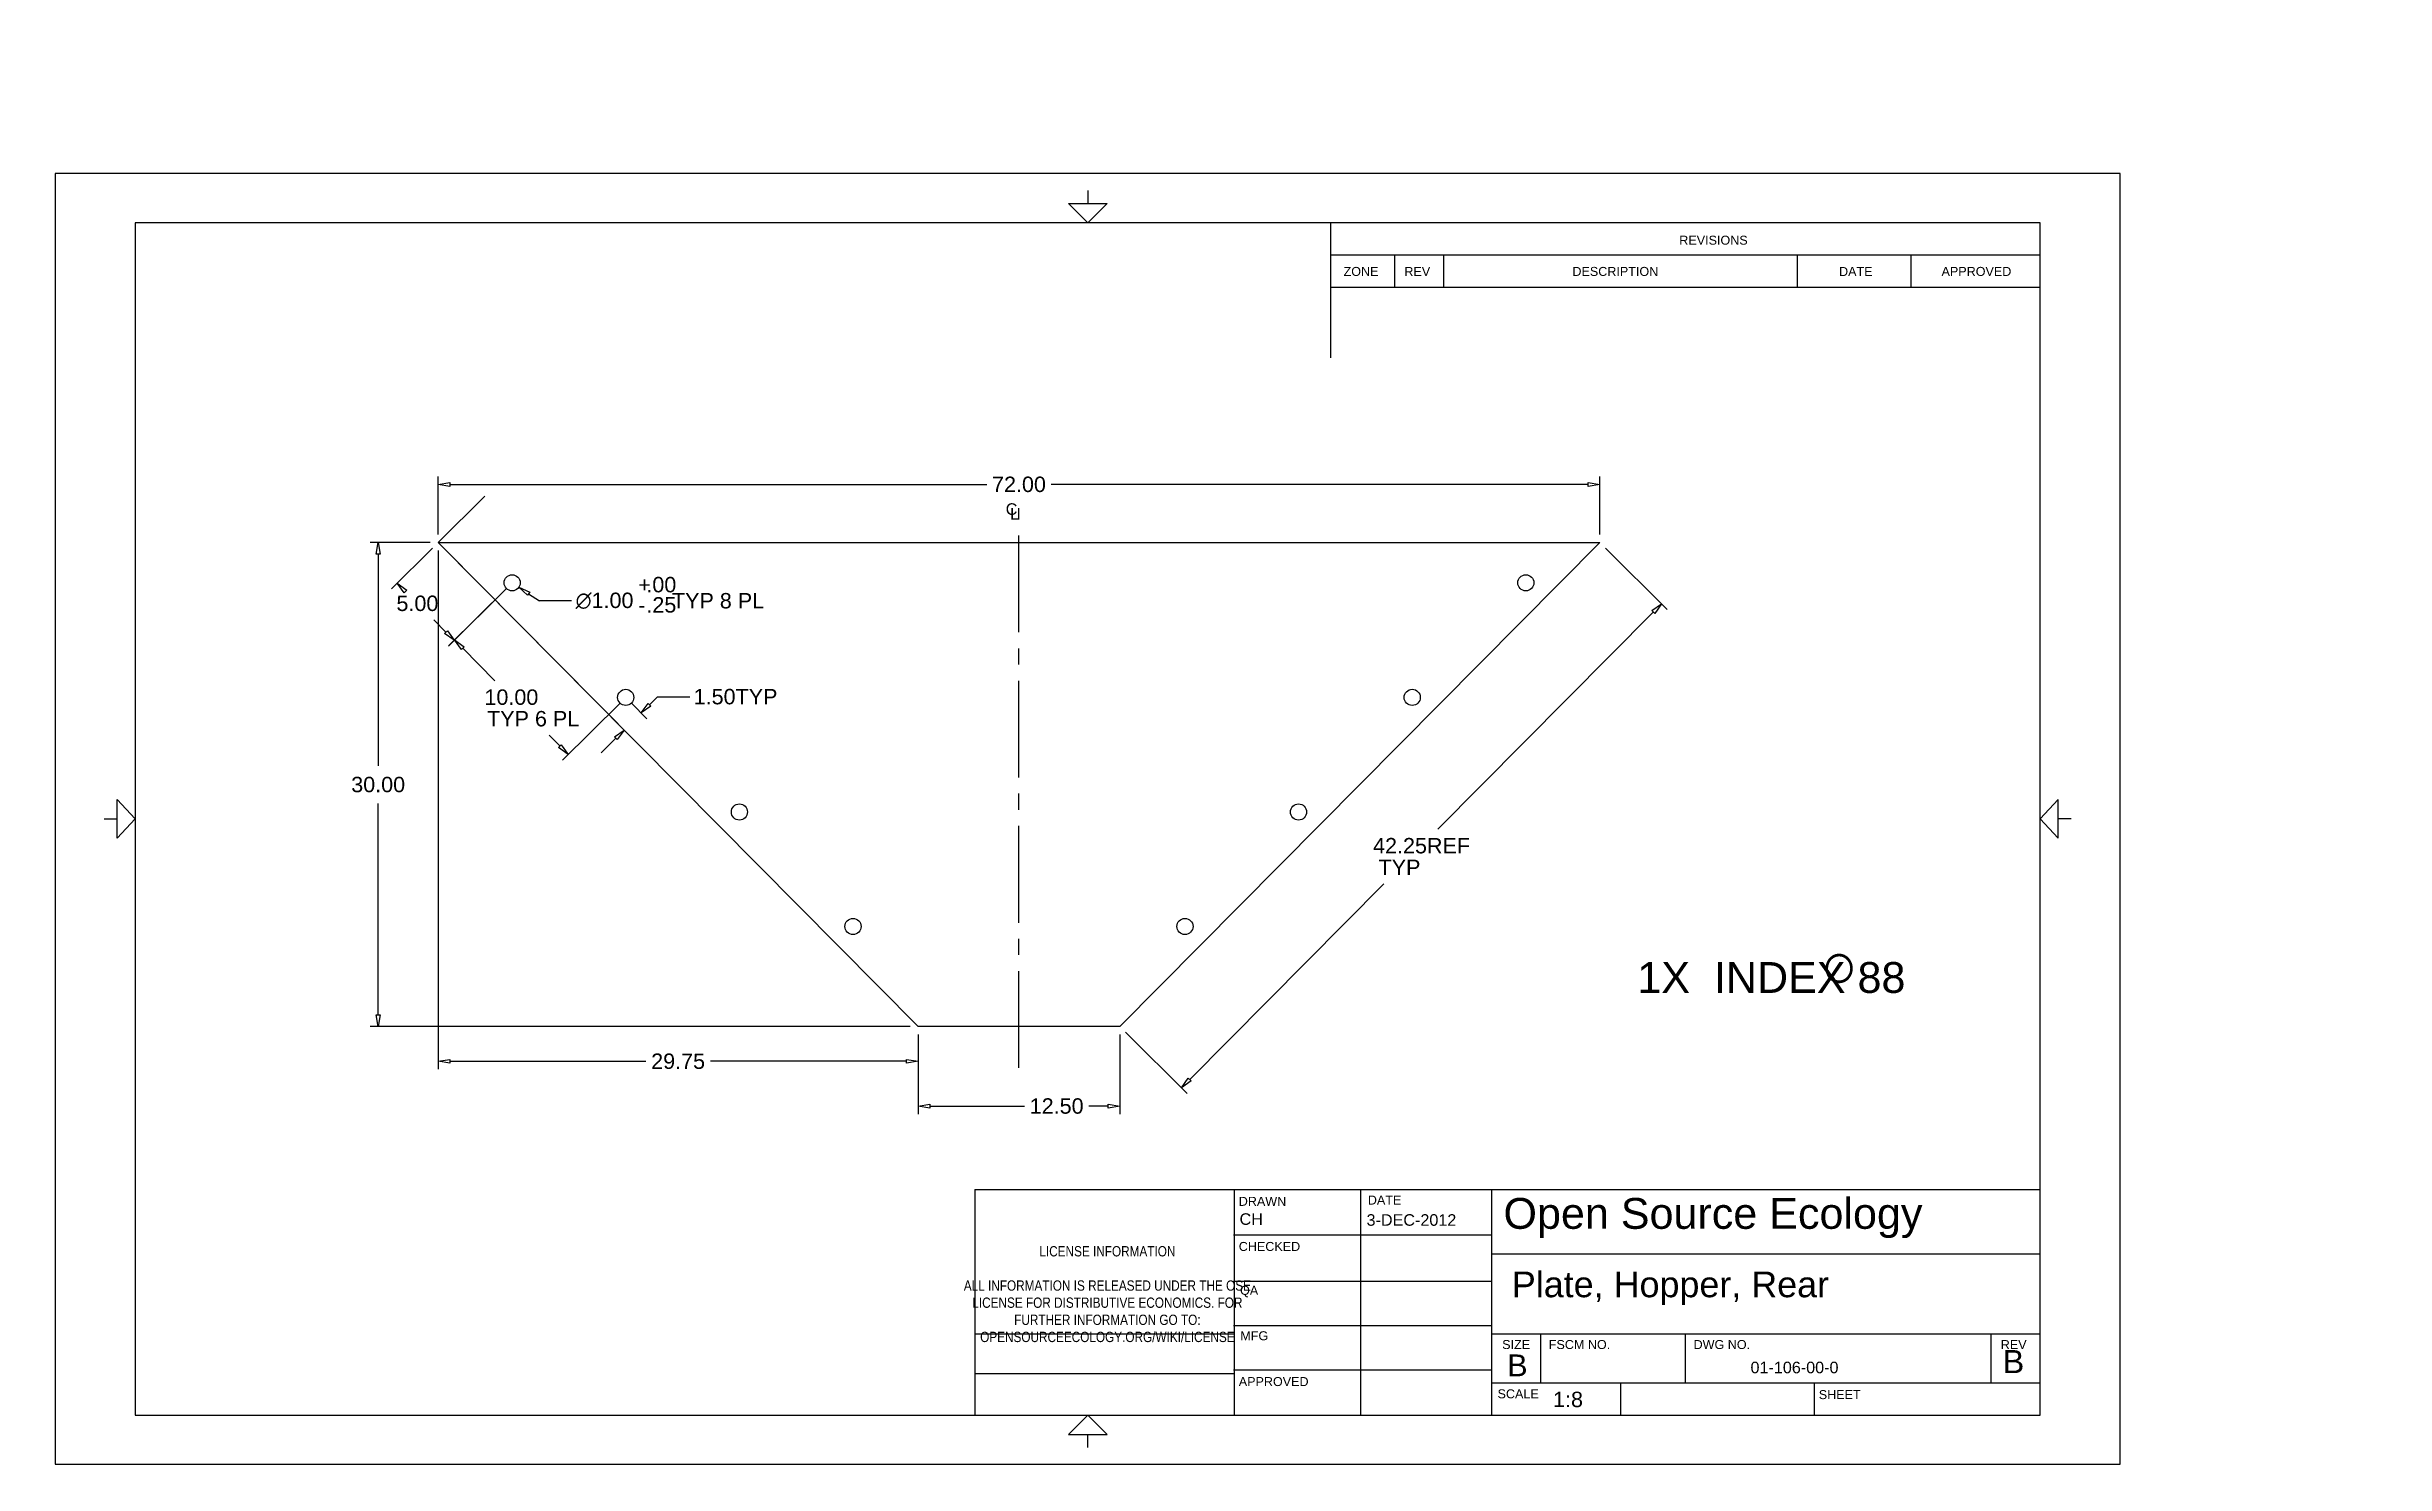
# Model space of a CAD drawing. Extents: x -0.1 to 18.1, y 0 to 11.
import ezdxf

# ---------------------------------------------------------------- set-up
doc = ezdxf.new("R2010")
doc.units = 0
doc.header["$MEASUREMENT"] = 0
doc.linetypes.add('CENTER2', pattern=[1.125, 0.75, -0.125, 0.125, -0.125])
for name, color, linetype in [('CENTER', 204, 'CONTINUOUS'), ('CONTINUOUS', 7, 'CONTINUOUS'), ('DIMENSIONS', 7, 'CONTINUOUS'), ('INVISIBLE', 7, 'CONTINUOUS'), ('VISIBLE', 7, 'CONTINUOUS')]:
    doc.layers.add(name, color=color, linetype=linetype)
doc.styles.get("Standard").update_dxf_attribs({"font": 'txt', "height": 0.125})
doc.dimstyles.get("Standard").update_dxf_attribs({"dimtxt": 0.18, "dimasz": 0.18, "dimexe": 0.18, "dimexo": 0.0625, "dimgap": 0.09, "dimtad": 0, "dimtih": 1, "dimtoh": 1, "dimdec": 4, "dimzin": 0, "dimtxsty": 'STANDARD', "dimcen": 0.09, "dimazin": 3, "dimtfac": 1, "dimtdec": 4, "dimtofl": 0, "dimtmove": 0, "dimatfit": 3, "dimtolj": 1, "dimtzin": 0})

# ---------------------------------------------------------------- blocks, each defined once
blk = doc.blocks.new('D1')
at = {"layer": 'DIMENSIONS'}
for p, q in [((2.967, 7.204), (2.967, 7.654)), ((11.967, 7.204), (11.967, 7.654)), ((3.057, 7.592), (7.217, 7.592)), ((11.877, 7.592), (7.717, 7.592))]:
    blk.add_line(p, q, dxfattribs=at)
for points in [[(2.967, 7.592), (3.057, 7.607), (3.057, 7.577), (2.967, 7.592)], [(11.967, 7.592), (11.877, 7.577), (11.877, 7.607), (11.967, 7.592)]]:
    blk.add_lwpolyline(points, dxfattribs=at)
at = {"layer": 'DIMENSIONS', "insert": (7.467, 7.592), "char_height": 0.11944, "attachment_point": 5}
for s in ['{\\fArial|b0|i0|c0|p0;72.00}{\\fMS Shell Dlg|b0|i0|c0|p0;\\H0.7083333x;}', '{\\fArial|b0|i0|c0|p0;}', '{\\fArial|b0|i0|c0|p0;}']:
    blk.add_mtext(s, dxfattribs=at)
blk = doc.blocks.new('D2')
at = {"layer": 'DIMENSIONS'}
for p, q in [((2.967, 7.079), (2.967, 3.06)), ((6.686, 3.329), (6.686, 3.06)), ((3.057, 3.122), (4.576, 3.122)), ((6.596, 3.122), (5.076, 3.122))]:
    blk.add_line(p, q, dxfattribs=at)
for points in [[(2.967, 3.122), (3.057, 3.137), (3.057, 3.107), (2.967, 3.122)], [(6.686, 3.122), (6.596, 3.107), (6.596, 3.137), (6.686, 3.122)]]:
    blk.add_lwpolyline(points, dxfattribs=at)
at = {"layer": 'DIMENSIONS', "insert": (4.826, 3.122), "char_height": 0.11944, "attachment_point": 5}
for s in ['{\\fArial|b0|i0|c0|p0;29.75}{\\fMS Shell Dlg|b0|i0|c0|p0;\\H0.7083333x;}', '{\\fArial|b0|i0|c0|p0;}', '{\\fArial|b0|i0|c0|p0;}']:
    blk.add_mtext(s, dxfattribs=at)
blk = doc.blocks.new('D3')
at = {"layer": 'DIMENSIONS'}
for p, q in [((6.686, 3.329), (6.686, 2.712)), ((8.248, 3.329), (8.248, 2.712)), ((6.776, 2.775), (7.509, 2.775)), ((8.158, 2.775), (8.009, 2.775))]:
    blk.add_line(p, q, dxfattribs=at)
for points in [[(6.686, 2.775), (6.776, 2.79), (6.776, 2.76), (6.686, 2.775)], [(8.248, 2.775), (8.158, 2.76), (8.158, 2.79), (8.248, 2.775)]]:
    blk.add_lwpolyline(points, dxfattribs=at)
at = {"layer": 'DIMENSIONS', "insert": (7.759, 2.775), "char_height": 0.11944, "attachment_point": 5}
for s in ['{\\fArial|b0|i0|c0|p0;12.50}{\\fMS Shell Dlg|b0|i0|c0|p0;\\H0.7083333x;}', '{\\fArial|b0|i0|c0|p0;}', '{\\fArial|b0|i0|c0|p0;}']:
    blk.add_mtext(s, dxfattribs=at)
blk = doc.blocks.new('D4')
at = {"layer": 'DIMENSIONS'}
for p, q in [((2.904, 7.141), (2.439, 7.141)), ((2.502, 7.051), (2.502, 5.412)), ((2.502, 3.481), (2.502, 5.12)), ((6.623, 3.391), (2.439, 3.391))]:
    blk.add_line(p, q, dxfattribs=at)
for points in [[(2.502, 7.141), (2.517, 7.051), (2.487, 7.051), (2.502, 7.141)], [(2.502, 3.391), (2.487, 3.481), (2.517, 3.481), (2.502, 3.391)]]:
    blk.add_lwpolyline(points, dxfattribs=at)
at = {"layer": 'DIMENSIONS', "insert": (2.502, 5.266), "char_height": 0.11944, "attachment_point": 5}
for s in ['{\\fArial|b0|i0|c0|p0;30.00}{\\fMS Shell Dlg|b0|i0|c0|p0;\\H0.7083333x;}', '{\\fArial|b0|i0|c0|p0;}', '{\\fArial|b0|i0|c0|p0;}']:
    blk.add_mtext(s, dxfattribs=at)
blk = doc.blocks.new('D5')
at = {"layer": 'DIMENSIONS'}
for p, q in [((12.011, 7.097), (12.49, 6.623)), ((12.382, 6.603), (10.713, 4.92)), ((8.79, 2.981), (10.294, 4.498)), ((8.293, 3.347), (8.771, 2.873))]:
    blk.add_line(p, q, dxfattribs=at)
for points in [[(12.445, 6.667), (12.393, 6.593), (12.371, 6.614), (12.445, 6.667)], [(8.726, 2.917), (8.779, 2.991), (8.801, 2.97), (8.726, 2.917)]]:
    blk.add_lwpolyline(points, dxfattribs=at)
at = {"layer": 'DIMENSIONS', "char_height": 0.11944}
for s, insert, attachment_point in [('{\\fArial|b0|i0|c0|p0;42.25}{\\fArial|b0|i0|c0|p0;REF}{\\fMS Shell Dlg|b0|i0|c0|p0;\\H0.7083333x;}', (10.586, 4.792), 5), ('{\\fArial|b0|i0|c0|p0;}', (10.586, 4.792), 5), ('{\\fArial|b0|i0|c0|p0;TYP}{\\fArial|b0|i0|c0|p0;}', (10.253, 4.625), 4)]:
    blk.add_mtext(s, dxfattribs=dict(at, insert=insert, attachment_point=attachment_point))
blk = doc.blocks.new('D6')
at = {"layer": 'DIMENSIONS'}
for p, q in [((3.496, 6.786), (3.05, 6.343)), ((3.157, 6.323), (3.407, 6.071)), ((4.376, 5.898), (3.93, 5.455)), ((3.911, 5.563), (3.826, 5.649))]:
    blk.add_line(p, q, dxfattribs=at)
for points in [[(3.094, 6.387), (3.168, 6.334), (3.147, 6.312), (3.094, 6.387)], [(3.974, 5.499), (3.9, 5.553), (3.921, 5.574), (3.974, 5.499)]]:
    blk.add_lwpolyline(points, dxfattribs=at)
at = {"layer": 'DIMENSIONS', "char_height": 0.11944}
for s, insert, attachment_point in [('{\\fArial|b0|i0|c0|p0;10.00}{\\fMS Shell Dlg|b0|i0|c0|p0;\\H0.7083333x;}', (3.534, 5.943), 5), ('{\\fArial|b0|i0|c0|p0;TYP 6 PL}{\\fArial|b0|i0|c0|p0;}', (3.346, 5.776), 4), ('{\\fArial|b0|i0|c0|p0;}', (3.534, 5.943), 5)]:
    blk.add_mtext(s, dxfattribs=dict(at, insert=insert, attachment_point=attachment_point))
blk = doc.blocks.new('D7')
at = {"layer": 'DIMENSIONS'}
for p, q in [((2.923, 7.097), (2.606, 6.783)), ((2.714, 6.763), (2.714, 6.763)), ((3.496, 6.786), (3.046, 6.339)), ((3.027, 6.447), (2.933, 6.543))]:
    blk.add_line(p, q, dxfattribs=at)
for points in [[(2.65, 6.827), (2.724, 6.774), (2.703, 6.753), (2.65, 6.827)], [(3.09, 6.384), (3.016, 6.437), (3.038, 6.458), (3.09, 6.384)]]:
    blk.add_lwpolyline(points, dxfattribs=at)
at = {"layer": 'DIMENSIONS', "insert": (2.806, 6.67), "char_height": 0.11944, "attachment_point": 5}
for s in ['{\\fArial|b0|i0|c0|p0;5.00}{\\fMS Shell Dlg|b0|i0|c0|p0;\\H0.7083333x;}', '{\\fArial|b0|i0|c0|p0;}', '{\\fArial|b0|i0|c0|p0;}']:
    blk.add_mtext(s, dxfattribs=at)
blk = doc.blocks.new('D8')
at = {"layer": 'DIMENSIONS'}
for p in [(3.667, 6.745), (4.001, 6.69)]:
    blk.add_line(p, (3.751, 6.69), dxfattribs=at)
blk.add_lwpolyline([(3.592, 6.795), (3.676, 6.758), (3.659, 6.733), (3.592, 6.795)], dxfattribs=at)
at = {"layer": 'DIMENSIONS', "char_height": 0.11944}
for s, insert, attachment_point in [('{\\fAlibre Symbols|b0|i0|c0|p0;n}{\\fArial|b0|i0|c0|p0;1.00}{\\fMS Shell Dlg|b0|i0|c0|p0;\\H0.7083333x;}', (4.48, 6.69), 6), ('{\\fArial|b0|i0|c0|p0;+}{\\fArial|b0|i0|c0|p0;\\H0.75x;}', (4.517, 6.815), 4), ('{\\fArial|b0|i0|c0|p0;.00}{\\fArial|b0|i0|c0|p0;\\H0.75x;}', (4.58, 6.815), 4), ('{\\fArial|b0|i0|c0|p0;.25}{\\fArial|b0|i0|c0|p0;\\H0.75x;}', (4.58, 6.658), 4), ('{\\fArial|b0|i0|c0|p0; TYP 8 PL}{\\fMS Shell Dlg|b0|i0|c0|p0;\\H0.7083333x;}', (4.732, 6.69), 4), ('{\\fArial|b0|i0|c0|p0;}', (4.33, 6.69), 5), ('{\\fArial|b0|i0|c0|p0;}', (4.33, 6.69), 5), ('{\\fArial|b0|i0|c0|p0;-}{\\fArial|b0|i0|c0|p0;\\H0.75x;}', (4.517, 6.658), 4)]:
    blk.add_mtext(s, dxfattribs=dict(at, insert=insert, attachment_point=attachment_point))
blk = doc.blocks.new('D9')
at = {"layer": 'DIMENSIONS'}
for p, q in [((3.011, 7.097), (4.451, 5.645)), ((4.464, 5.898), (4.584, 5.777)), ((4.604, 5.884), (4.667, 5.947)), ((4.667, 5.947), (4.917, 5.947)), ((4.343, 5.626), (4.23, 5.513))]:
    blk.add_line(p, q, dxfattribs=at)
for points in [[(4.54, 5.821), (4.594, 5.895), (4.615, 5.874), (4.54, 5.821)], [(4.407, 5.689), (4.354, 5.615), (4.333, 5.636), (4.407, 5.689)]]:
    blk.add_lwpolyline(points, dxfattribs=at)
at = {"layer": 'DIMENSIONS', "insert": (5.271, 5.947), "char_height": 0.11944, "attachment_point": 5}
for s in ['{\\fArial|b0|i0|c0|p0;1.50}{\\fArial|b0|i0|c0|p0;TYP}{\\fMS Shell Dlg|b0|i0|c0|p0;\\H0.7083333x;}', '{\\fArial|b0|i0|c0|p0;}', '{\\fArial|b0|i0|c0|p0;}']:
    blk.add_mtext(s, dxfattribs=at)
blk = doc.blocks.new('BLOCK0')
at = {"layer": 'CONTINUOUS'}
for p, q in [((16, 10), (0, 10)), ((0, 10), (0, 0)), ((16, 0), (16, 10)), ((8, 9.87), (8, 9.77)), ((15.38, 9.62), (0.62, 9.62)), ((0.62, 9.62), (0.62, 0.38)), ((9.88, 9.62), (9.88, 8.573)), ((15.38, 0.38), (15.38, 9.62)), ((9.88, 9.37), (15.38, 9.37)), ((10.38, 9.12), (10.38, 9.37)), ((10.76, 9.12), (10.76, 9.37)), ((13.5, 9.12), (13.5, 9.37)), ((14.38, 9.12), (14.38, 9.37)), ((9.88, 9.12), (15.38, 9.12)), ((0.38, 5), (0.48, 5)), ((15.62, 5), (15.52, 5)), ((7.124, 2.13), (7.124, 0.38)), ((7.124, 2.13), (11.13, 2.13)), ((9.135, 2.13), (9.135, 0.38)), ((10.114, 2.13), (10.114, 0.38)), ((11.13, 0.38), (11.13, 2.13)), ((11.13, 2.13), (15.38, 2.13)), ((11.13, 1.774), (9.13, 1.774)), ((11.13, 1.63), (15.38, 1.63)), ((11.13, 1.416), (9.13, 1.416)), ((9.13, 1.007), (7.124, 1.007)), ((11.13, 1.072), (9.13, 1.072)), ((11.13, 1.01), (15.38, 1.01)), ((11.51, 0.63), (11.51, 1.01)), ((12.63, 0.63), (12.63, 1.01)), ((15, 0.63), (15, 1.01)), ((11.13, 0.729), (9.13, 0.729)), ((9.13, 0.7), (7.124, 0.7)), ((11.13, 0.63), (15.38, 0.63)), ((12.13, 0.38), (12.13, 0.63)), ((13.63, 0.38), (13.63, 0.63)), ((0.62, 0.38), (15.38, 0.38)), ((8, 0.13), (8, 0.23)), ((0, 0), (16, 0))]:
    blk.add_line(p, q, dxfattribs=at)
for points in [[(7.85, 9.77), (8.15, 9.77), (8, 9.62), (8, 9.62), (7.85, 9.77)], [(0.48, 4.85), (0.48, 5.15), (0.62, 5), (0.62, 5), (0.48, 4.85)], [(15.52, 4.85), (15.52, 5.15), (15.38, 5), (15.38, 5), (15.52, 4.85)], [(7.85, 0.23), (8.15, 0.23), (8, 0.38), (8, 0.38), (7.85, 0.23)]]:
    blk.add_lwpolyline(points, dxfattribs=at)
at = {"layer": 'CONTINUOUS', "attachment_point": 4}
for s, insert, char_height in [('{\\fArial|b0|i0|c0|p0;\\C7;REVISIONS}{\\fArial|b0|i0|c0|p0;\\C7;}', (12.583, 9.484), 0.06968), ('{\\fArial|b0|i0|c0|p0;\\C7;ZONE}{\\fArial|b0|i0|c0|p0;\\C7;}', (9.982, 9.242), 0.06968), ('{\\fArial|b0|i0|c0|p0;\\C7;REV}{\\fArial|b0|i0|c0|p0;\\C7;}', (10.453, 9.242), 0.06968), ('{\\fArial|b0|i0|c0|p0;\\C7;DESCRIPTION}{\\fArial|b0|i0|c0|p0;\\C7;}', (11.755, 9.242), 0.06968), ('{\\fArial|b0|i0|c0|p0;\\C7;DATE}{\\fArial|b0|i0|c0|p0;\\C7;}', (13.821, 9.242), 0.06968), ('{\\fArial|b0|i0|c0|p0;\\C7;APPROVED}{\\fArial|b0|i0|c0|p0;\\C7;}', (14.615, 9.242), 0.06968), ('{\\fArial|b0|i0|c0|p0;\\C7;}', (-0.066, 6.073), 0.20903), ('{\\fArial|b0|i0|c0|p0;\\C7;}', (-0.066, 3.073), 0.20903), ('{\\fArial|b0|i0|c0|p0;\\C7;DRAWN}{\\fArial|b0|i0|c0|p0;\\C7;}', (9.17, 2.037), 0.06968), ('{\\fArial|b0|i0|c0|p0;\\C7;DATE}{\\fArial|b0|i0|c0|p0;\\C7;}', (10.17, 2.047), 0.06968), ('{\\fArial|b0|i0|c0|p0;\\C7;CH}{\\fArial|b0|i0|c0|p0;\\C7;}', (9.176, 1.899), 0.08958), ('{\\fArial|b0|i0|c0|p0;\\C7;3-DEC-2012}{\\fArial|b0|i0|c0|p0;\\C7;}', (10.16, 1.892), 0.08958), ('{\\fArial|b0|i0|c0|p0;\\C7;CHECKED}{\\fArial|b0|i0|c0|p0;\\C7;}', (9.17, 1.687), 0.06968), ('{\\fArial|b0|i0|c0|p0;\\C7;QA}{\\fArial|b0|i0|c0|p0;\\C7;}', (9.18, 1.338), 0.06968), ('{\\fArial|b0|i0|c0|p0;\\C7;MFG}{\\fArial|b0|i0|c0|p0;\\C7;}', (9.182, 0.995), 0.06968), ('{\\fArial|b0|i0|c0|p0;\\C7;SIZE}{\\fArial|b0|i0|c0|p0;\\C7;}', (11.211, 0.927), 0.06968), ('{\\fArial|b0|i0|c0|p0;\\C7;FSCM NO.}{\\fArial|b0|i0|c0|p0;\\C7;}', (11.572, 0.927), 0.06968), ('{\\fArial|b0|i0|c0|p0;\\C7;DWG NO.}{\\fArial|b0|i0|c0|p0;\\C7;}', (12.694, 0.927), 0.06968), ('{\\fArial|b0|i0|c0|p0;\\C7;REV}{\\fArial|b0|i0|c0|p0;\\C7;}', (15.074, 0.927), 0.06968), ('{\\fArial|b0|i0|c0|p0;\\C7;B}{\\fArial|b0|i0|c0|p0;\\C7;}', (11.25, 0.766), 0.16921), ('{\\fArial|b0|i0|c0|p0;\\C7;01-106-00-0}{\\fArial|b0|i0|c0|p0;\\C7;}', (13.135, 0.749), 0.08958), ('{\\fArial|b0|i0|c0|p0;\\C7;APPROVED}{\\fArial|b0|i0|c0|p0;\\C7;}', (9.17, 0.64), 0.06968), ('{\\fArial|b0|i0|c0|p0;\\C7;SCALE}{\\fArial|b0|i0|c0|p0;\\C7;}', (11.175, 0.545), 0.06968), ('{\\fArial|b0|i0|c0|p0;\\C7;SHEET}{\\fArial|b0|i0|c0|p0;\\C7;}', (13.664, 0.539), 0.06968), ('{\\fArial|b0|i0|c0|p0;\\C7;}', (-0.066, 0.073), 0.20903)]:
    blk.add_mtext(s, dxfattribs=dict(at, insert=insert, char_height=char_height))

msp = doc.modelspace()

# ---------------------------------------------------------------- linework, layer by layer
at = {"layer": 'CENTER', "color": 204, "linetype": 'CENTER2'}
msp.add_line((7.467, 3.071), (7.467, 7.407), dxfattribs=at)
at = {"layer": 'INVISIBLE'}
msp.add_line((3.329, 7.501), (2.967, 7.141), dxfattribs=at)
at = {"layer": 'VISIBLE'}
for p, q in [((6.686, 3.391), (2.967, 7.141)), ((2.967, 7.141), (11.967, 7.141)), ((11.967, 7.141), (8.248, 3.391)), ((8.248, 3.391), (6.686, 3.391))]:
    msp.add_line(p, q, dxfattribs=at)
for centre in [(3.54, 6.83), (11.394, 6.83), (4.42, 5.942), (10.514, 5.942), (5.301, 5.054), (9.633, 5.054), (6.181, 4.167), (8.753, 4.167)]:
    msp.add_circle(centre, 0.0625, dxfattribs=at)

# ---------------------------------------------------------------- block references
at = {"layer": 'CONTINUOUS'}
msp.add_blockref('BLOCK0', (0, 0), dxfattribs=at)

# ---------------------------------------------------------------- texts
for s, insert, char_height, attachment_point in [('{\\fArial|b0|i0|c0|p0;\\C7;C}{\\fArial|b0|i0|c0|p0;\\C7;}', (7.364, 7.446), 0.08958, 1), ('{\\fArial|b0|i0|c0|p0;\\C7;L}{\\fArial|b0|i0|c0|p0;\\C7;}', (7.398, 7.409), 0.08958, 1), ('{\\fArial|b0|i0|c0|p0;\\C7;1X  INDEX 88}{\\fArial|b0|i0|c0|p0;\\C7;\\H0.375x;}', (12.258, 3.891), 0.23889, 1), ('{\\fAlibre Symbols|b0|i0|c0|p0;\\C7;e}{\\fArial|b0|i0|c0|p0;\\C7;\\H0.25x;}', (13.677, 4.044), 0.35833, 1), ('{\\fArial|b0|i0|c0|p0;\\C7;Open Source Ecology}{\\fArial|b0|i0|c0|p0;\\C7;\\H0.375x;}', (11.221, 2.063), 0.23889, 1), ('{\\fArial Narrow|b0|i0|c0|p0;\\C7;LICENSE INFORMATION}{\\fArial Narrow|b0|i0|c0|p0;\\C7;\\P}{\\fArial Narrow|b0|i0|c0|p0;\\C7;\\PALL INFORMATION IS RELEASED UNDER THE OSE}{\\fArial Narrow|b0|i0|c0|p0;\\C7;\\PLICENSE FOR DISTRIBUTIVE ECONOMICS. FOR}{\\fArial Narrow|b0|i0|c0|p0;\\C7;\\PFURTHER INFORMATION GO TO:}{\\fArial Narrow|b0|i0|c0|p0;\\C7;\\POPENSOURCEECOLOGY.ORG/WIKI/LICENSE}{\\fArial|b0|i0|c0|p0;\\C7;\\H1.125x;}', (8.152, 1.69), 0.07963, 2), ('{\\fArial|b0|i0|c0|p0;\\C7;Plate, Hopper, Rear}{\\fArial|b0|i0|c0|p0;\\C7;}', (11.286, 1.493), 0.19907, 1), ('{\\fArial|b0|i0|c0|p0;\\C7;B}{\\fArial|b0|i0|c0|p0;\\C7;\\H0.5x;}', (15.089, 0.885), 0.17917, 1), ('{\\fArial|b0|i0|c0|p0;\\C7;1:8}{\\fArial|b0|i0|c0|p0;\\C7;\\H0.75x;}', (11.605, 0.562), 0.11944, 1)]:
    msp.add_mtext(s, dxfattribs=dict(at, insert=insert, char_height=char_height, attachment_point=attachment_point))

# ---------------------------------------------------------------- dimensions: what is measured, and where the dimension line sits
at = {"layer": 'DIMENSIONS'}
for p1, p2, picture, middle in [((2.967, 7.141), (11.967, 7.141), 'D1', (14.934, 10.983)), ((6.686, 3.391), (2.967, 7.141), 'D2', (12.293, 6.513))]:
    dim = msp.add_linear_dim(base=(0, 0), p1=p1, p2=p2, dimstyle='STANDARD', override={"dimtxt": 0.119444, "dimtad": 0, "dimdec": 2, "dimzin": 0, "dimse1": 0, "dimse2": 0, "dimsd1": 0, "dimsd2": 0, "dimadec": 2, "dimazin": 0, "dimtol": 0, "dimlim": 0, "dimtp": 0.00019685, "dimtm": 7.87402e-05, "dimtdec": 2}, dxfattribs=at)
    dim.commit()
    dim.dimension.update_dxf_attribs({"geometry": picture, "text_midpoint": middle})
for p1, p2, angle, picture, middle, turn in [((2.967, 7.141), (3.54, 6.83), 314.7603, 'D7', (10.273, 10.062), 314.7603), ((6.686, 3.391), (2.967, 7.141), 90, 'D4', (9.969, 8.658), 90), ((8.248, 3.391), (6.686, 3.391), 180, 'D3', (15.226, 6.166), 180)]:
    dim = msp.add_linear_dim(base=(0, 0), p1=p1, p2=p2, angle=angle, dimstyle='STANDARD', override={"dimtxt": 0.119444, "dimtad": 0, "dimdec": 2, "dimzin": 0, "dimse1": 0, "dimse2": 0, "dimsd1": 0, "dimsd2": 0, "dimadec": 2, "dimazin": 0, "dimtol": 0, "dimlim": 0, "dimtp": 0.00019685, "dimtm": 7.87402e-05, "dimtdec": 2}, dxfattribs=at)
    dim.commit()
    dim.dimension.update_dxf_attribs({"geometry": picture, "text_midpoint": middle, "text_rotation": turn})
dim = msp.add_diameter_dim_2p(p1=(3.4805777, 6.8482403), p2=(3.599841, 6.8108068), text='<> TYP 8 PL', dimstyle='STANDARD', override={"dimtxt": 0.119444, "dimtad": 0, "dimdec": 2, "dimzin": 0, "dimse1": 0, "dimse2": 1, "dimsd1": 0, "dimsd2": 1, "dimadec": 2, "dimazin": 0, "dimtol": 0, "dimlim": 0, "dimtp": 0, "dimtm": 0.25, "dimtdec": 2}, dxfattribs=at)
dim.commit()
dim.dimension.update_dxf_attribs({"geometry": 'D8', "text_midpoint": (12.3281779, 10.0811521)})
for p1, p2, angle, text, picture, middle, turn in [((4.42, 5.942), (2.967, 7.141), 224.7603, '<>TYP', 'D9', (12.738, 9.338), 224.7603), ((3.54, 6.83), (4.42, 5.942), 314.7603, '<>TYP 6 PL\\P', 'D6', (11.001, 9.334), 314.7603), ((11.967, 7.141), (8.248, 3.391), 225.2397, '<>REFTYP\\P', 'D5', (18.053, 8.183), 225.2397)]:
    dim = msp.add_linear_dim(base=(0, 0), p1=p1, p2=p2, angle=angle, text=text, dimstyle='STANDARD', override={"dimtxt": 0.119444, "dimtad": 0, "dimdec": 2, "dimzin": 0, "dimse1": 0, "dimse2": 0, "dimsd1": 0, "dimsd2": 0, "dimadec": 2, "dimazin": 0, "dimtol": 0, "dimlim": 0, "dimtp": 0.00019685, "dimtm": 7.87402e-05, "dimtdec": 2}, dxfattribs=at)
    dim.commit()
    dim.dimension.update_dxf_attribs({"geometry": picture, "text_midpoint": middle, "text_rotation": turn})

doc.saveas('drawing.dxf')
